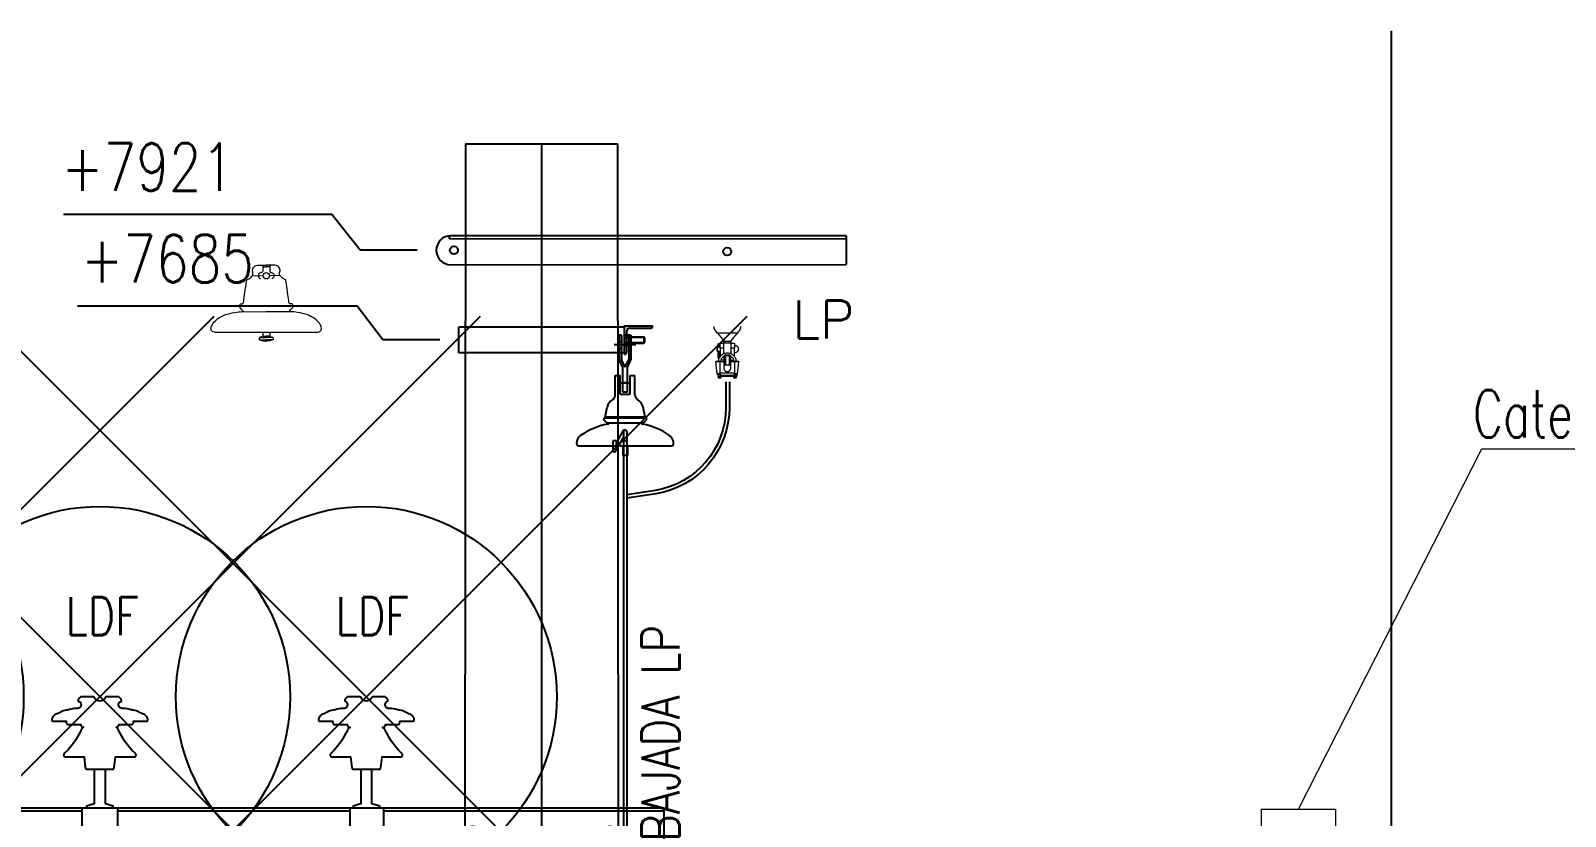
# Model space of a CAD drawing. Header units: millimetres. Extents: x -37020 to 35906, y -101 to 52234.
# Drawn here: x -127.52 to -123.489, y 426.434 to 428.498 of the extents above; entities that cross this region are included whole.
import ezdxf

# ---------------------------------------------------------------- set-up
doc = ezdxf.new("R2010")
doc.units = ezdxf.units.MM
doc.header["$PDMODE"] = 35
doc.header["$PDSIZE"] = 1
for name, pattern in [('ACAD_ISO04W100', [30, 24, -3, 0, -3]), ('CENTER', [50.8, 31.75, -6.35, 6.35, -6.35]), ('DASHDOTX2', [2, 1, -0.5, 0, -0.5]), ('DASHED', [0.3, 0.17, -0.13]), ('HIDDEN', [9.525, 6.35, -3.175])]:
    doc.linetypes.add(name, pattern=pattern)
for name, color, linetype, lineweight in [('00-SIMB', 1, 'Continuous', 0), ('01 Cotas', 2, 'Continuous', 15), ('07 Piezas Nuevas', 1, 'Continuous', 20)]:
    doc.layers.add(name, color=color, linetype=linetype, lineweight=lineweight)
for name, color, linetype in [('CI-Encofrados', 2, 'Continuous'), ('CI-Proyecciones', 1, 'HIDDEN'), ('DIBUJO', 5, 'Continuous'), ('EJES-COL', 1, 'DASHDOTX2'), ('GE-Cotas', 1, 'Continuous'), ('M0_EQUIPOS', 2, 'Continuous'), ('Textos', 1, 'Continuous')]:
    doc.layers.add(name, color=color, linetype=linetype)
doc.styles.add('ROMAN_SIMPLEX', font='ROMANS')
doc.styles.add('Romans', font='romans.shx', dxfattribs={"width": 0.8})
doc.dimstyles.new('COTAS GENERAL', dxfattribs={"dimscale": 0.1, "dimtxt": 2.5, "dimasz": 2.5, "dimexe": 1, "dimexo": 1, "dimgap": 1.25, "dimtad": 1, "dimzin": 1, "dimdsep": 46, "dimtxsty": 'Romans', "dimcen": 1, "dimclrd": 2, "dimclre": 1, "dimclrt": 3, "dimaunit": 1, "dimadec": 3, "dimazin": 0, "dimtfac": 1, "dimtix": 1, "dimtmove": 0, "dimatfit": 0, "dimfxl": 1, "dimtolj": 1, "dimarcsym": 0})

# ---------------------------------------------------------------- blocks, each defined once
blk = doc.blocks.new('galibo TA')
at = {"layer": 'EJES-COL', "color": 1, "linetype": 'HIDDEN'}
blk.add_line((0, 8.4976), (0, -2), dxfattribs=at)
blk = doc.blocks.new('FF')
at = {"layer": '00-SIMB', "ltscale": 2}
for p, q in [((-1157.7, 837.2), (-1157.7, 837.2)), ((-1157.7, 837.2), (-1157.7, 837.2)), ((-1127.5, 837.2), (-1127.5, 837.2)), ((-1127.5, 837.2), (-1127.5, 837.2))]:
    blk.add_line(p, q, dxfattribs=at)
for points in [[(-1150.7, 869.1), (-1150.7, 854.8), (-1151.3, 853.8), (-1152, 853), (-1152.7, 852.3), (-1153.8, 851.9), (-1155.2, 851.4), (-1156.8, 851), (-1157.9, 850.4), (-1159.3, 849), (-1160.2, 847.4), (-1160.7, 845.2), (-1160.7, 843.6), (-1160.4, 841.9), (-1159.3, 840.2), (-1158.1, 839.1), (-1155.5, 837.2)], [(-1150.1, 869.1), (-1150.1, 864.8), (-1142.6, 864.8)], [(-1135.1, 869.1), (-1135.1, 864.8), (-1142.6, 864.8)], [(-1134.6, 869.1), (-1134.6, 854.8), (-1133.9, 853.8), (-1133.3, 853), (-1132.5, 852.3), (-1131.5, 851.9), (-1130.1, 851.4), (-1128.4, 851), (-1127.4, 850.4), (-1126, 849), (-1125, 847.4), (-1124.6, 845.2), (-1124.6, 843.6), (-1124.9, 841.9), (-1125.9, 840.2), (-1127.2, 839.1), (-1129.7, 837.2)], [(-1174.5, 844.8), (-1149.9, 844.7)], [(-1110.7, 844.8), (-1135.4, 844.7)], [(-1195.1, 762), (-1142.6, 762)], [(-1090.1, 762), (-1142.6, 762)], [(-1150.6, 705.6), (-1142.6, 705.6)], [(-1134.6, 705.6), (-1142.6, 705.6)], [(-1158.1, 697.1), (-1142.6, 697.1)], [(-1158, 702.3), (-1142.6, 702.3)], [(-1127.3, 702.3), (-1142.6, 702.3)], [(-1127.1, 697.1), (-1142.6, 697.1)]]:
    blk.add_lwpolyline(points, dxfattribs=at)
blk.add_circle((-1142.6, 844.5), 7.25, dxfattribs=at)
at = {"layer": '01 Cotas', "ltscale": 2}
for points in [[(-1261.4, 714.8), (-1264.7, 715.7), (-1265.8, 716.3), (-1268.2, 718.8), (-1268.8, 719.8), (-1269.2, 721.4), (-1269.6, 723.6), (-1269.2, 726.2), (-1268.7, 727.8), (-1267.7, 730.3), (-1266.2, 732.8), (-1264.6, 735.3), (-1262.8, 737.7), (-1260.3, 740.1), (-1257.1, 743.2), (-1253.5, 746), (-1250, 748.5), (-1246.9, 750.4), (-1242.7, 752.6), (-1238, 754.6), (-1232.2, 756.5), (-1225.9, 758), (-1220.8, 759.1), (-1214.6, 760.1), (-1206.4, 761.3), (-1201.5, 761.7), (-1195.1, 762), (-1198.6, 765.9), (-1201.2, 769), (-1203.5, 771.8), (-1204.3, 773.2), (-1204.6, 774), (-1204.7, 775.1), (-1204.3, 776.5), (-1203.6, 777.7), (-1202.6, 779.1), (-1202, 779.7), (-1201.2, 780.1), (-1197.1, 780.3), (-1196, 780.8), (-1195.3, 781.7), (-1194.8, 783.1), (-1194.1, 788), (-1192.4, 801.1), (-1188.8, 825.4), (-1187.9, 832.6), (-1187.6, 834.1), (-1186.7, 835.1), (-1185.5, 836.2), (-1184.5, 836.8), (-1183, 837.4), (-1182, 837.8), (-1180.7, 838.5), (-1179.3, 839.6), (-1177.6, 841.2), (-1175.6, 843.3), (-1174.3, 845.1), (-1173.8, 846.2), (-1173.4, 847.5), (-1173.4, 852.5), (-1173.8, 853.5), (-1174.3, 855.6), (-1174.3, 857.4), (-1173.8, 859.8), (-1172.9, 862.3), (-1171.6, 864), (-1169.9, 865.9), (-1168, 867.3), (-1165.9, 868.4), (-1162.9, 869.1), (-1142.2, 869.1)], [(-1023.9, 714.8), (-1020.6, 715.7), (-1019.5, 716.3), (-1017, 718.8), (-1016.4, 719.8), (-1016, 721.4), (-1015.6, 723.6), (-1016.1, 726.2), (-1016.6, 727.8), (-1017.5, 730.3), (-1019.1, 732.8), (-1020.6, 735.3), (-1022.5, 737.7), (-1025, 740.1), (-1028.2, 743.2), (-1031.8, 746), (-1035.3, 748.5), (-1038.3, 750.4), (-1042.6, 752.6), (-1047.2, 754.6), (-1053, 756.5), (-1059.4, 758), (-1064.5, 759.1), (-1070.6, 760.1), (-1078.8, 761.3), (-1083.8, 761.7), (-1090.1, 762), (-1086.7, 765.9), (-1084.1, 769), (-1081.8, 771.8), (-1081, 773.2), (-1080.6, 774), (-1080.5, 775.1), (-1081, 776.5), (-1081.7, 777.7), (-1082.6, 779.1), (-1083.3, 779.7), (-1084.1, 780.1), (-1088.2, 780.3), (-1089.3, 780.8), (-1090, 781.7), (-1090.5, 783.1), (-1091.1, 788), (-1092.8, 801.1), (-1096.4, 825.4), (-1097.4, 832.6), (-1097.7, 834.1), (-1098.6, 835.1), (-1099.8, 836.2), (-1100.8, 836.8), (-1102.3, 837.4), (-1103.2, 837.8), (-1104.5, 838.5), (-1106, 839.6), (-1107.7, 841.2), (-1109.6, 843.3), (-1111, 845.1), (-1111.5, 846.2), (-1111.9, 847.5), (-1111.9, 852.5), (-1111.4, 853.5), (-1111, 855.6), (-1111, 857.4), (-1111.4, 859.8), (-1112.4, 862.3), (-1113.6, 864), (-1115.3, 865.9), (-1117.2, 867.3), (-1119.3, 868.4), (-1122.4, 869.1), (-1143.1, 869.1)], [(-1261.4, 714.8), (-1150.6, 714.8)], [(-1150.6, 714.8), (-1150.6, 714.8), (-1150.6, 714.8), (-1150.6, 705.6), (-1158, 702.3), (-1158.9, 701.2), (-1158.9, 698.2), (-1158.1, 697.1), (-1158.1, 697.1)], [(-1150.6, 714.8), (-1023.9, 714.8)], [(-1134.6, 714.8), (-1134.6, 714.8), (-1134.6, 714.8), (-1134.6, 705.6), (-1127.3, 702.3), (-1126.4, 701.2), (-1126.4, 698.2), (-1127.1, 697.1), (-1127.1, 697.1)], [(-1158.1, 697.1), (-1150.1, 695), (-1144.1, 694.1), (-1142.6, 694)], [(-1127.1, 697.1), (-1135.2, 695), (-1141.2, 694.1), (-1142.6, 694)]]:
    blk.add_lwpolyline(points, dxfattribs=at)
blk = doc.blocks.new('A$C55460976')
at = {"layer": '07 Piezas Nuevas', "color": 1, "linetype": 'DASHED', "lineweight": 15}
for p, q in [((0.0046, 0.1237), (0.0093, 0.1181)), ((0.0607, 0.1181), (0.0653, 0.1237)), ((0.0093, 0.1181), (0.027, 0.0969)), ((0.0093, 0.1181), (0.0607, 0.1181)), ((0.016, 0.0925), (0.016, 0.079)), ((0.026, 0.0925), (0.016, 0.0925)), ((0.026, 0.0925), (0.016, 0.0925)), ((0.026, 0.0981), (0.026, 0.0647)), ((0.027, 0.0932), (0.027, 0.0969)), ((0.043, 0.0969), (0.027, 0.0969)), ((0.043, 0.0932), (0.027, 0.0932)), ((0.0607, 0.1181), (0.043, 0.0969)), ((0.043, 0.0932), (0.043, 0.0969)), ((0.044, 0.0647), (0.044, 0.0981)), ((0.054, 0.0925), (0.044, 0.0925)), ((0.054, 0.0925), (0.044, 0.0925)), ((0.054, 0.079), (0.054, 0.0925)), ((0.0565, 0.0828), (0.054, 0.0828)), ((0.0565, 0.0828), (0.054, 0.0828)), ((0.0566, 0.0896), (0.0566, 0.0871)), ((0.0566, 0.0896), (0.0566, 0.0871)), ((0.0566, 0.0871), (0.0566, 0.0871)), ((0.0566, 0.0871), (0.0566, 0.0844)), ((0.0566, 0.0844), (0.0566, 0.0828)), ((0.0566, 0.0844), (0.0566, 0.0844)), ((0.0566, 0.0844), (0.0594, 0.0844)), ((0.0566, 0.0844), (0.0566, 0.0828)), ((0.0566, 0.0844), (0.0566, 0.0828)), ((0.0594, 0.0896), (0.0594, 0.0871)), ((0.0594, 0.0871), (0.0594, 0.0896)), ((0.0594, 0.0871), (0.0594, 0.0871)), ((0.0594, 0.0871), (0.0594, 0.0844)), ((0.0594, 0.0844), (0.0594, 0.0828)), ((0.0594, 0.0844), (0.0594, 0.0844)), ((0.0594, 0.0828), (0.0594, 0.0844)), ((0.0594, 0.0828), (0.0594, 0.0844)), ((0.0608, 0.0828), (0.0595, 0.0828)), ((0.0608, 0.0828), (0.0595, 0.0828)), ((0.0608, 0.082), (0.0608, 0.0828)), ((0.0618, 0.0818), (0.0608, 0.0828)), ((0.0618, 0.0818), (0.0608, 0.0828)), ((0.0608, 0.082), (0.0618, 0.0811)), ((0.0608, 0.0702), (0.0608, 0.082)), ((0.0618, 0.0818), (0.0618, 0.0811)), ((0.0618, 0.0712), (0.0618, 0.0811)), ((0.005, 0.0435), (0.016, 0.0435)), ((0.005, 0.0435), (0.0051, 0.0429)), ((0.0085, 0.0115), (0.0051, 0.0429)), ((0.0051, 0.0429), (0.016, 0.0429)), ((0.016, 0.0565), (0.016, 0.079)), ((0.016, 0.079), (0.026, 0.079)), ((0.026, 0.0435), (0.016, 0.0435)), ((0.016, 0.0435), (0.016, 0.0135)), ((0.026, 0.0477), (0.0185, 0.0477)), ((0.026, 0.0477), (0.026, 0.0579)), ((0.026, 0.053), (0.028, 0.053)), ((0.026, 0.0435), (0.026, 0.0477)), ((0.026, 0.0265), (0.026, 0.0435)), ((0.028, 0.0595), (0.028, 0.0362)), ((0.03, 0.0595), (0.028, 0.0595)), ((0.04, 0.0615), (0.03, 0.0615)), ((0.03, 0.0615), (0.03, 0.0595)), ((0.03, 0.0595), (0.03, 0.0342)), ((0.04, 0.0595), (0.03, 0.0595)), ((0.04, 0.0615), (0.04, 0.0595)), ((0.04, 0.0595), (0.04, 0.0342)), ((0.042, 0.0595), (0.04, 0.0595)), ((0.042, 0.0595), (0.042, 0.0362)), ((0.042, 0.053), (0.044, 0.053)), ((0.044, 0.079), (0.054, 0.079)), ((0.044, 0.0579), (0.044, 0.0477)), ((0.044, 0.0477), (0.0515, 0.0477)), ((0.044, 0.0477), (0.044, 0.0435)), ((0.054, 0.0435), (0.044, 0.0435)), ((0.044, 0.0435), (0.044, 0.0265)), ((0.054, 0.079), (0.054, 0.0565)), ((0.054, 0.0702), (0.0565, 0.0702)), ((0.054, 0.0702), (0.0565, 0.0702)), ((0.054, 0.0435), (0.065, 0.0435)), ((0.054, 0.0135), (0.054, 0.0435)), ((0.054, 0.0429), (0.0649, 0.0429)), ((0.0566, 0.0702), (0.0566, 0.0531)), ((0.0566, 0.0702), (0.0566, 0.0532)), ((0.0566, 0.0702), (0.0566, 0.0532)), ((0.0568, 0.0524), (0.0592, 0.0524)), ((0.0594, 0.0702), (0.0594, 0.0531)), ((0.0594, 0.0532), (0.0594, 0.0702)), ((0.0594, 0.0532), (0.0594, 0.0702)), ((0.0595, 0.0702), (0.0608, 0.0702)), ((0.0595, 0.0702), (0.0608, 0.0702)), ((0.0608, 0.0702), (0.0618, 0.0712)), ((0.0608, 0.0702), (0.0618, 0.0712)), ((0.0615, 0.0115), (0.0649, 0.0429)), ((0.0649, 0.0429), (0.065, 0.0435)), ((0.0085, 0.0115), (0.016, 0.0115)), ((0.0091, 0.0115), (0.0091, 0.0102)), ((0.0091, 0.0115), (0.0091, 0.0102)), ((0.016, 0.0102), (0.0091, 0.0102)), ((0.0097, 0.0097), (0.0097, 0.0054)), ((0.0119, 0.0097), (0.0097, 0.0097)), ((0.0097, 0.0054), (0.0119, 0.005)), ((0.0097, 0.0054), (0.0119, 0.005)), ((0.01, 0.0102), (0.01, 0.0097)), ((0.01, 0.0102), (0.01, 0.0097)), ((0.0119, 0.005), (0.01, 0.005)), ((0.0142, 0.0097), (0.0119, 0.0097)), ((0.016, 0.005), (0.0119, 0.005)), ((0.012, 0.005), (0.012, 0.001)), ((0.012, 0.005), (0.012, 0.001)), ((0.012, 0.001), (0.015, 0.001)), ((0.012, 0.001), (0.013, 0)), ((0.012, 0.001), (0.013, 0)), ((0.013, 0), (0.017, 0)), ((0.0142, 0.0097), (0.016, 0.0097)), ((0.0142, 0.0097), (0.0142, 0.0054)), ((0.016, 0.0051), (0.0142, 0.0054)), ((0.016, 0.0051), (0.0142, 0.0054)), ((0.015, 0.001), (0.018, 0.001)), ((0.016, 0.0078), (0.016, 0.0135)), ((0.016, 0.0135), (0.054, 0.0135)), ((0.054, 0.0078), (0.016, 0.0078)), ((0.016, 0.0078), (0.016, 0.0048)), ((0.016, 0.0048), (0.054, 0.0048)), ((0.016, 0.0048), (0.054, 0.0048)), ((0.017, 0), (0.018, 0.001)), ((0.017, 0), (0.018, 0.001)), ((0.018, 0.001), (0.018, 0.0048)), ((0.018, 0.001), (0.018, 0.0048)), ((0.03, 0.0342), (0.0304, 0.0342)), ((0.0396, 0.0342), (0.04, 0.0342)), ((0.052, 0.0048), (0.052, 0.001)), ((0.052, 0.0048), (0.052, 0.001)), ((0.052, 0.001), (0.058, 0.001)), ((0.052, 0.001), (0.053, 0)), ((0.052, 0.001), (0.053, 0)), ((0.053, 0), (0.057, 0)), ((0.054, 0.0135), (0.054, 0.0078)), ((0.054, 0.0115), (0.0615, 0.0115)), ((0.0609, 0.0102), (0.054, 0.0102)), ((0.0542, 0.0097), (0.054, 0.0097)), ((0.054, 0.0078), (0.054, 0.0048)), ((0.054, 0.0054), (0.0542, 0.0054)), ((0.054, 0.0054), (0.0542, 0.0054)), ((0.0569, 0.005), (0.054, 0.005)), ((0.0542, 0.0097), (0.0569, 0.0097)), ((0.0542, 0.0097), (0.0542, 0.0054)), ((0.0569, 0.0097), (0.0596, 0.0097)), ((0.0599, 0.005), (0.0569, 0.005)), ((0.057, 0), (0.058, 0.001)), ((0.057, 0), (0.058, 0.001)), ((0.058, 0.001), (0.058, 0.005)), ((0.058, 0.001), (0.058, 0.005)), ((0.0599, 0.0097), (0.0596, 0.0097)), ((0.0596, 0.0097), (0.0596, 0.0054)), ((0.0596, 0.0054), (0.0599, 0.005)), ((0.0596, 0.0054), (0.0599, 0.005)), ((0.0603, 0.0097), (0.0599, 0.0097)), ((0.06, 0.0097), (0.06, 0.0102)), ((0.06, 0.0097), (0.06, 0.0102)), ((0.0603, 0.0097), (0.0603, 0.0054)), ((0.0609, 0.0102), (0.0609, 0.0115)), ((0.0609, 0.0102), (0.0609, 0.0115))]:
    blk.add_line(p, q, dxfattribs=at)
for centre, radius, start, end in [((0.02, 0.1365), 0.02, 181.9846, 219.8367), ((0.05, 0.1365), 0.02, 320.1633, 358.0154), ((0.058, 0.0894), 0.00145, 10.9624, 169.0376), ((0.0568, 0.0896), 0.00023, 169.0376, 180), ((0.058, 0.088), 0.00169, 212.5085, 327.4915), ((0.0592, 0.0896), 0.00023, 0, 10.9624), ((0.035, 0.0435), 0.023, 0, 180), ((0.035, 0.0435), 0.017, 114.3157, 180), ((0.03, 0.0595), 0.002, 90, 180), ((0.04, 0.0595), 0.002, 0, 90), ((0.035, 0.0435), 0.017, 0, 65.6843), ((0.03, 0.0362), 0.002, 180, 270), ((0.035, 0.0265), 0.009, 59.2585, 120.7415), ((0.04, 0.0362), 0.002, 270, 0)]:
    blk.add_arc(centre, radius, start, end, dxfattribs=at)
for centre, major_axis, ratio, start_param, end_param in [((0.058, 0.0534), (0, 0.00173), 0.836842, 1.762125, 2.208164), ((0.058, 0.0509), (0, 0.0025), 0.57912, -0.933429, 0.933429), ((0.058, 0.0534), (0, 0.00173), 0.836842, 4.075021, 4.52106)]:
    blk.add_ellipse(centre, major_axis=major_axis, ratio=ratio, start_param=start_param, end_param=end_param, dxfattribs=at)
for points, knots in [([(0.016, 0.0865), (0.0154, 0.0864), (0.0145, 0.0864), (0.0133, 0.0861), (0.0121, 0.0857), (0.0109, 0.0851), (0.0096, 0.0842), (0.0084, 0.0831), (0.0074, 0.0817), (0.0067, 0.0802), (0.0062, 0.0785), (0.006, 0.0767), (0.0061, 0.075), (0.0065, 0.0732), (0.0073, 0.0716), (0.0083, 0.0701), (0.0095, 0.0689), (0.0108, 0.0679), (0.0122, 0.0672), (0.0134, 0.0668), (0.0146, 0.0666), (0.0155, 0.0665), (0.016, 0.0665)], [0, 0, 0, 0, 0.057898, 0.082624, 0.124473, 0.169695, 0.219147, 0.271279, 0.325145, 0.380112, 0.4358, 0.492008, 0.548648, 0.605719, 0.663322, 0.721732, 0.77524, 0.82841, 0.880183, 0.917533, 0.952289, 1, 1, 1, 1]), ([(0.016, 0.0865), (0.0154, 0.0864), (0.0145, 0.0864), (0.0133, 0.0861), (0.0121, 0.0857), (0.0109, 0.0851), (0.0096, 0.0842), (0.0084, 0.0831), (0.0074, 0.0817), (0.0067, 0.0802), (0.0062, 0.0785), (0.006, 0.0767), (0.0061, 0.075), (0.0065, 0.0732), (0.0073, 0.0716), (0.0083, 0.0701), (0.0095, 0.0689), (0.0108, 0.0679), (0.0122, 0.0672), (0.0134, 0.0668), (0.0146, 0.0666), (0.0155, 0.0665), (0.016, 0.0665)], [0, 0, 0, 0, 0.057898, 0.082624, 0.124473, 0.169695, 0.219147, 0.271279, 0.325145, 0.380112, 0.4358, 0.492008, 0.548648, 0.605719, 0.663322, 0.721732, 0.77524, 0.82841, 0.880183, 0.917533, 0.952289, 1, 1, 1, 1]), ([(0.058, 0.0826), (0.0581, 0.0826), (0.0583, 0.0826), (0.0587, 0.0826), (0.0591, 0.0827), (0.0594, 0.0828), (0.0595, 0.0828), (0.0595, 0.0828), (0.0595, 0.0828), (0.0594, 0.0828), (0.0591, 0.0827), (0.0587, 0.0826), (0.0583, 0.0826), (0.0579, 0.0826), (0.0575, 0.0826), (0.057, 0.0827), (0.0567, 0.0827), (0.0565, 0.0828), (0.0565, 0.0828), (0.0565, 0.0828)], [0, 0, 0, 0, 0.02815, 0.100251, 0.172083, 0.242179, 0.311682, 0.333444, 0.355205, 0.424708, 0.494804, 0.566636, 0.638737, 0.666887, 0.737068, 0.807185, 0.878566, 0.950839, 1, 1, 1, 1]), ([(0.058, 0.0826), (0.0578, 0.0826), (0.0575, 0.0826), (0.057, 0.0827), (0.0567, 0.0827), (0.0565, 0.0828), (0.0565, 0.0828), (0.0565, 0.0828)], [0, 0, 0, 0, 0.210681, 0.421174, 0.635457, 0.852419, 1, 1, 1, 1]), ([(0.058, 0.0704), (0.0579, 0.0704), (0.0577, 0.0704), (0.0573, 0.0704), (0.0569, 0.0703), (0.0566, 0.0702), (0.0565, 0.0702), (0.0565, 0.0702), (0.0565, 0.0702), (0.0566, 0.0702), (0.0569, 0.0703), (0.0573, 0.0704), (0.0577, 0.0704), (0.0581, 0.0704), (0.0585, 0.0704), (0.0589, 0.0703), (0.0593, 0.0703), (0.0595, 0.0702), (0.0595, 0.0702), (0.0595, 0.0702)], [0, 0, 0, 0, 0.028167, 0.100268, 0.172085, 0.242183, 0.311685, 0.333446, 0.355208, 0.42471, 0.494807, 0.566625, 0.638726, 0.666893, 0.737057, 0.807175, 0.878566, 0.950839, 1, 1, 1, 1]), ([(0.058, 0.0704), (0.0582, 0.0704), (0.0585, 0.0704), (0.0589, 0.0703), (0.0593, 0.0703), (0.0595, 0.0702), (0.0595, 0.0702), (0.0595, 0.0702)], [0, 0, 0, 0, 0.210635, 0.421131, 0.63545, 0.852416, 1, 1, 1, 1]), ([(0.01, 0.005), (0.01, 0.005), (0.0099, 0.005), (0.0098, 0.0052), (0.0097, 0.0054)], [0, 0, 0, 0, 0.070201, 1, 1, 1, 1]), ([(0.01, 0.005), (0.01, 0.005), (0.0099, 0.005), (0.0098, 0.0052), (0.0097, 0.0054)], [0, 0, 0, 0, 0.070201, 1, 1, 1, 1]), ([(0.0119, 0.005), (0.012, 0.005), (0.0128, 0.005), (0.0135, 0.0052), (0.0142, 0.0054)], [0, 0, 0, 0, 0.070233, 1, 1, 1, 1]), ([(0.0119, 0.005), (0.012, 0.005), (0.0128, 0.005), (0.0135, 0.0052), (0.0142, 0.0054)], [0, 0, 0, 0, 0.070233, 1, 1, 1, 1]), ([(0.044, 0.0265), (0.0439, 0.0255), (0.0437, 0.0235), (0.0422, 0.0208), (0.0399, 0.0187), (0.0371, 0.0176), (0.034, 0.0174), (0.0311, 0.0182), (0.0286, 0.0199), (0.0269, 0.0223), (0.0261, 0.0246), (0.026, 0.026), (0.026, 0.0265)], [0, 0, 0, 0, 0.110955, 0.22223, 0.326663, 0.428949, 0.531929, 0.635436, 0.738728, 0.841197, 0.943948, 1, 1, 1, 1]), ([(0.044, 0.0265), (0.0439, 0.0255), (0.0437, 0.0235), (0.0422, 0.0208), (0.0399, 0.0187), (0.0371, 0.0176), (0.034, 0.0174), (0.0311, 0.0182), (0.0286, 0.0199), (0.0269, 0.0223), (0.0261, 0.0246), (0.026, 0.026), (0.026, 0.0265)], [0, 0, 0, 0, 0.110955, 0.22223, 0.326663, 0.428949, 0.531929, 0.635436, 0.738728, 0.841197, 0.943948, 1, 1, 1, 1]), ([(0.0569, 0.005), (0.0567, 0.005), (0.0558, 0.005), (0.0549, 0.0053), (0.0542, 0.0054)], [0, 0, 0, 0, 0.268614, 1, 1, 1, 1]), ([(0.0569, 0.005), (0.0567, 0.005), (0.0558, 0.005), (0.0549, 0.0053), (0.0542, 0.0054)], [0, 0, 0, 0, 0.268614, 1, 1, 1, 1]), ([(0.0596, 0.0054), (0.0593, 0.0054), (0.0585, 0.0051), (0.0576, 0.0051), (0.0569, 0.005)], [0, 0, 0, 0, 0.257568, 1, 1, 1, 1]), ([(0.0596, 0.0054), (0.0593, 0.0054), (0.0585, 0.0051), (0.0576, 0.0051), (0.0569, 0.005)], [0, 0, 0, 0, 0.257568, 1, 1, 1, 1]), ([(0.0599, 0.005), (0.06, 0.005), (0.0601, 0.005), (0.0602, 0.0052), (0.0603, 0.0054)], [0, 0, 0, 0, 0.070201, 1, 1, 1, 1]), ([(0.0599, 0.005), (0.06, 0.005), (0.0601, 0.005), (0.0602, 0.0052), (0.0603, 0.0054)], [0, 0, 0, 0, 0.070201, 1, 1, 1, 1])]:
    blk.add_open_spline(points, degree=3, knots=knots, dxfattribs=at)
blk = doc.blocks.new('bajada LP parte superior')
blk.add_hatch(color=256).paths.add_polyline_path([(427, 3.5), (427, -71.5), (428.4, -71.5, 0.414214), (433.4, -66.5), (433.4, -12.8, -0.414214), (443.4, -2.8), (497, -2.8, 0.414214), (502, 2.2), (502, 3.5)])
for p, q in [((427, 0), (-7, 0)), ((-7, -68), (-7, 0)), ((0, 0), (0, -2)), ((427, 3.5), (427, -71.5)), ((427, 3.5), (502, 3.5)), ((502, 3.5), (502, 2.2)), ((443.4, -2.8), (497, -2.8)), ((427, -68), (-7, -68))]:
    blk.add_line(p, q)
at = {"color": 6}
for p, q in [((414.1, -21.5), (414.1, -86.5)), ((420.1, -21.5), (414.1, -21.5)), ((420.1, -21.5), (420.1, -85.1)), ((428.5, -20.1), (438.5, -20.1)), ((428.5, -27.1), (438.5, -27.1)), ((433.4, -12.8), (433.4, -66.5)), ((439.1, -21.5), (439.1, -85.1)), ((445.1, -21.5), (439.1, -21.5)), ((445.1, -21.5), (445.1, -86.5)), ((445.1, -26), (478.8, -26)), ((445.1, -27), (478.8, -27)), ((478.8, -26), (478.8, -42)), ((427, -71.5), (428.4, -71.5)), ((428.5, -40.9), (438.5, -40.9)), ((428.5, -47.9), (438.5, -47.9)), ((445.1, -41), (478.8, -41)), ((445.1, -42), (478.8, -42)), ((423.6, -106.5), (414.1, -86.5)), ((429.6, -105.1), (420.1, -85.1)), ((423.6, -171.5), (423.6, -106.5)), ((429.6, -105.1), (439.1, -85.1)), ((435.6, -106.5), (445.1, -86.5)), ((435.6, -171.5), (435.6, -106.5)), ((403.9, -178.2), (403.9, -127.5)), ((403.9, -127.5), (416.6, -127.5)), ((416.6, -176.5), (416.6, -127.5)), ((416.6, -146.5), (442.7, -146.5)), ((435.6, -146.5), (423.6, -146.5)), ((442.7, -176.5), (442.7, -127.5)), ((442.7, -127.5), (455.4, -127.5)), ((455.4, -178.2), (455.4, -127.5)), ((416.6, -176.5), (442.7, -176.5)), ((435.6, -171.5), (423.6, -171.5)), ((374.6, -239.7), (373.6, -240.8)), ((377.1, -237.2), (374.6, -239.7)), ((484.6, -239.7), (374.6, -239.7)), ((377.1, -237.2), (382.6, -210.8)), ((482.1, -237.2), (377.1, -237.2)), ((482.1, -237.2), (476.7, -210.8)), ((482.1, -237.2), (484.6, -239.7)), ((484.6, -239.7), (485.7, -240.8)), ((382.1, -252.2), (373.6, -243.7)), ((477.1, -252.2), (382.1, -252.2)), ((477.1, -252.2), (485.7, -243.7)), ((307.6, -311.7), (550.9, -311.7)), ((423.3, -311.7), (423.3, -337.7)), ((428.6, -299.2), (430.7, -299.2)), ((429.6, -300.3), (429.6, -298.2)), ((436, -311.7), (436, -337.7)), ((436, -337.7), (423.3, -337.7))]:
    blk.add_line(p, q, dxfattribs=at)
at = {"color": 6, "linetype": 'HIDDEN'}
for p, q in [((414.1, -37.8), (420.1, -37.8)), ((445.1, -37.8), (439.1, -37.8)), ((414.1, -55.2), (420.1, -55.2)), ((445.1, -55.2), (439.1, -55.2))]:
    blk.add_line(p, q, dxfattribs=at)
at = {"color": 6, "linetype": 'CENTER'}
blk.add_line((458.1, -46.5), (401.2, -46.5), dxfattribs=at)
for centre, radius, start, end in [((497, 2.2), 5, 270, 0), ((443.4, -12.8), 10, 90, 180)]:
    blk.add_arc(centre, radius, start, end)
at = {"color": 6}
for centre, radius, start, end in [((435.2, -23.6), 4.75, 26.3418, 46.8264), ((435.2, -23.6), 4.75, 313.1736, 324.9704), ((423.3, -34), 16.7, 18.4445, 24.4327), ((423.3, -34), 16.7, 335.5673, 341.5555), ((469.6, -34), 12.2, 318.8879, 41.1121), ((428.4, -66.5), 5, 270, 0), ((435.2, -44.4), 4.75, 35.0296, 46.8264), ((435.2, -44.4), 4.75, 313.1736, 324.9704)]:
    blk.add_arc(centre, radius, start, end, dxfattribs=at)
for centre, major_axis, start_param, end_param in [((412, -216.8), (21.2, 21.2), 1.324649, 2.152302), ((388.9, -178.2), (-10.6, 10.6), 2.895445, 3.926995), ((470.4, -178.2), (10.6, 10.6), 2.356199, 3.387749), ((447.3, -216.8), (-21.2, 21.2), 4.130892, 4.958545), ((375, -242.2), (1.41, 1.41), 1.570801, 3.141597), ((484.3, -242.2), (-1.41, 1.41), 3.141597, 4.712393), ((416.6, -432.2), (127.3, 127.3), 0.971669, 1.400336), ((382, -249), (4.6, 4.6), 4.113262, 4.968949), ((477.3, -249), (-4.6, 4.6), 1.314245, 2.169932), ((442.7, -432.2), (-127.3, 127.3), -1.400327, -0.97166), ((327.2, -305.7), (17.7, 17.7), 1.399984, 2.379924), ((307.6, -306.2), (3.89, 3.89), 2.356199, 3.926995), ((532.1, -305.7), (-17.7, 17.7), 3.90327, 4.883211), ((551.6, -306.2), (-3.89, 3.89), 2.356199, 3.926995)]:
    blk.add_ellipse(centre, major_axis=major_axis, ratio=1, start_param=start_param, end_param=end_param, dxfattribs=at)
blk = doc.blocks.new('A$C5077')
at = {"layer": 'CI-Encofrados', "color": 3}
for p, q in [((0.00825, 11), (0, 0)), ((0.00825, 11), (0.40825, 11)), ((0.40825, 11), (0.4165, 0))]:
    blk.add_line(p, q, dxfattribs=at)
at = {"layer": 'CI-Encofrados', "color": 253}
blk.add_line((0.20825, 11), (0.20825, 0), dxfattribs=at)
blk = doc.blocks.new('barra de retención 2500mm')
at = {"color": 1}
for p, q in [((-23.5, 2445.6), (-3.3, 2481)), ((-23.5, 2427.5), (-4.5, 2460.8)), ((-4.5, 2476.5), (-4.5, -14.5)), ((-3.3, 2481), (0, 2481)), ((4.5, 2476.5), (4.5, -14.5)), ((-32.5, 2452), (-32.5, 2427.5)), ((-23.5, 2452), (-32.5, 2452)), ((-23.5, 2452), (-23.5, 2427.5))]:
    blk.add_line(p, q, dxfattribs=at)
at = {"color": 1, "linetype": 'ACAD_ISO04W100', "ltscale": 0.1}
for p, q in [((6.7, 2452), (-6.7, 2452)), ((6.7, 0), (-6.7, 0))]:
    blk.add_line(p, q, dxfattribs=at)
at = {"color": 1}
for centre, start, end in [((0, 2476.5), 0, 180), ((-28, 2427.5), 180, 360), ((0, -14.5), 180, 0)]:
    blk.add_arc(centre, 4.5, start, end, dxfattribs=at)
blk = doc.blocks.new('*D298')
at = {"layer": 'Defpoints', "color": 0, "transparency": 16777216}
for p in [(-126.862, 427.774), (-126.395, 427.6855), (-124.3305, 420.0004)]:
    blk.add_point(p, dxfattribs=at)
at = {"layer": 'GE-Cotas', "color": 1, "lineweight": -2, "transparency": 16777216}
for p, q in [((-126.662, 427.774), (-127.3965, 427.774)), ((-126.595, 427.6855), (-126.662, 427.774)), ((-126.445, 427.6855), (-126.595, 427.6855))]:
    blk.add_line(p, q, dxfattribs=at)
at = {"layer": 'GE-Cotas', "color": 3, "linetype": 'Continuous', "transparency": 16777216, "insert": (-127.1605, 427.899), "char_height": 0.125, "attachment_point": 5, "style": 'Romans'}
blk.add_mtext('\\A1;+7685', dxfattribs=at)
blk = doc.blocks.new('*D299')
at = {"layer": 'Defpoints', "color": 0, "transparency": 16777216}
for p in [(-126.9284, 428.0148), (-126.4544, 427.921), (-124.3305, 420.0004)]:
    blk.add_point(p, dxfattribs=at)
at = {"layer": 'GE-Cotas', "color": 1, "lineweight": -2, "transparency": 16777216}
for p, q in [((-126.7284, 428.0148), (-127.4337, 428.0148)), ((-126.6544, 427.921), (-126.7284, 428.0148)), ((-126.5044, 427.921), (-126.6544, 427.921))]:
    blk.add_line(p, q, dxfattribs=at)
at = {"layer": 'GE-Cotas', "color": 3, "linetype": 'Continuous', "transparency": 16777216, "insert": (-127.2123, 428.1398), "char_height": 0.125, "attachment_point": 5, "style": 'Romans'}
blk.add_mtext('\\A1;+7921', dxfattribs=at)
blk = doc.blocks.new('Aislador MN5')
at = {"color": 6}
blk.add_point((0, 292), dxfattribs=at)
blk.add_point((0, 292), dxfattribs=at)
at = {"layer": 'M0_EQUIPOS', "color": 6}
blk.add_lwpolyline([(-45.8, 212.5), (-42.7, 212.1), (-48.2, 206.6, 0.078707), (-50, 203.5, -0.131652), (-50.7, 200.9), (-54.5, 194.4), (-65, 176.1), (-74.6, 163.2), (-84.4, 151.4), (-94.3, 142.5, -0.310522), (-94.3, 142.5, 0.239405), (-94.3, 142.5, 0.052323), (-94.9, 140.6, 0.089399), (-94.9, 137.2, 0.362897), (-91.2, 134), (-41.5, 134), (-38.1, 106.5, 0.131652), (-37.2, 103.3, 0.267949), (-34.2, 101.6), (0, 101.6), (34.2, 101.6, 0.267949), (37.2, 103.3, 0.131652), (38.1, 106.5), (41.5, 134), (91.2, 134, 0.362897), (94.9, 137.2, 0.089399), (94.9, 140.6, 0.052323), (94.3, 142.5, 0.239405), (94.3, 142.5, -0.310522), (94.3, 142.5), (84.4, 151.4), (74.6, 163.2), (65, 176.1), (54.5, 194.4), (50.7, 200.9, -0.131652), (50, 203.5, 0.078707), (48.2, 206.6), (42.7, 212.1), (45.8, 212.5, 0.246226), (48.4, 214.3, -0.031471), (49.9, 216.8, 0.22303), (50.2, 218.8, -0.595826), (51, 219.6), (84.1, 219.5, 0.294461), (87.4, 222, 0.066633), (88.2, 224.1), (88.4, 225.4), (88.5, 228.1), (122.9, 228.2, 0.380986), (125.9, 230.9, 0.130869), (125.2, 235.5, 0.048493), (122.5, 240.3, 0.153859), (115, 246.2, -0.037481), (103.1, 251.7, 0.095886), (88.4, 256.5, -0.065958), (76.4, 259.7, 0.046225), (57.4, 261.6, -0.191883), (51.5, 265.1, -0.145021), (49.2, 271, -0.21005), (50.9, 276.8, -0.145974), (56.6, 280.3), (56.7, 282.9, 0.170517), (55.8, 285.7, -0.009921), (53.6, 288.8, 0.181665), (49.6, 291.6), (16.9, 291.9, 0.324167), (14, 289.7, -0.018659), (12.1, 286.9, -0.242337), (-0.1, 280.7, -0.239655), (-12.1, 286.9, -0.018659), (-14, 289.7, 0.324167), (-16.9, 291.9), (-49.6, 291.6, 0.181665), (-53.6, 288.8, -0.009921), (-55.8, 285.7, 0.170517), (-56.7, 282.9), (-56.6, 280.3, -0.145974), (-50.9, 276.8, -0.21005), (-49.2, 271, -0.145021), (-51.5, 265.1, -0.191883), (-57.4, 261.6, 0.046225), (-76.4, 259.7, -0.065958), (-88.4, 256.5, 0.095886), (-103.1, 251.7, -0.037481), (-115, 246.2, 0.153859), (-122.5, 240.3, 0.048493), (-125.2, 235.5, 0.130869), (-125.9, 230.9, 0.380986), (-122.9, 228.2), (-88.5, 228.1), (-88.4, 225.4), (-88.2, 224.1, 0.066633), (-87.4, 222, 0.294461), (-84.1, 219.5), (-51, 219.6, -0.595826), (-50.2, 218.8, 0.22303), (-49.9, 216.8, -0.031471), (-48.4, 214.3, 0.246226)], format="xyb", close=True, dxfattribs=at)
at = {"layer": 'M0_EQUIPOS'}
blk.add_lwpolyline([(-14.6, 101), (-14.6, 10.5), (-35, 5), (-35, 0), (0, 0), (35, 0), (35, 5), (14.6, 10.5), (14.6, 101)], dxfattribs=at)
blk = doc.blocks.new('ménsula para LDF L3 y 4')
at = {"color": 8}
for p, q in [((2.6, 0), (-2.6, 0)), ((0, -2.6), (0, 2.6))]:
    blk.add_line(p, q, dxfattribs=at)
blk.add_point((-1160, 351.3))
blk.add_point((-1160, 351.3))
at = {"layer": 'M0_EQUIPOS', "color": 3}
for p, q in [((-1905, 59.3), (-1905, -42.3)), ((-1905, 59.3), (-1905, -42.3)), ((-1905, 59.3), (321.4, 59.3)), ((-1905, 51.4), (-1905, 51.4)), ((-1815, -42.3), (-1815, 59.3)), ((-1815, 51.4), (-1207.3, 51.4)), ((-1207.3, 59.3), (-1207.3, -42.3)), ((-1112.8, -42.3), (-1112.8, 59.3)), ((-1112.8, 51.4), (-503.7, 51.4)), ((-503.7, 59.3), (-503.7, -42.3)), ((-413.7, -42.3), (-413.7, 59.3)), ((-413.7, 51.4), (321.4, 51.4)), ((321.4, 59.3), (321.4, -42.3)), ((-1905, -42.3), (321.4, -42.3)), ((-275, -42.3), (-275, -62.3)), ((-275, -62.3), (275, -62.3)), ((275, -42.3), (275, -62.3))]:
    blk.add_line(p, q, dxfattribs=at)
for centre in [(-180.1, 0), (179.9, 0)]:
    blk.add_circle(centre, 11, dxfattribs=at)
for p in [(-1860, 59.3), (-1160, 59.3), (-460, 59.3)]:
    blk.add_blockref('Aislador MN5', p)

msp = doc.modelspace()

# ---------------------------------------------------------------- linework, layer by layer
at = {"color": 1, "elevation": 20.7852}
for points in [[(-125.6936, 427.5753), (-125.6936, 427.5079, -0.367975), (-125.8788, 427.2903), (-125.9539, 427.2787)], [(-125.6845, 427.5753), (-125.6845, 427.5079, -0.368017), (-125.8774, 427.2813), (-125.9539, 427.2697)]]:
    msp.add_lwpolyline(points, format="xyb", dxfattribs=at)
at = {"color": 1, "linetype": 'Continuous', "lineweight": 15, "elevation": 32.2652}
msp.add_lwpolyline([(-124.1895, 426.4531), (-123.7081, 427.3995), (-122.0093, 427.3995)], dxfattribs=at)
at = {"color": 1, "linetype": 'Continuous', "lineweight": 15, "elevation": 20.7852}
msp.add_lwpolyline([(-124.0923, 426.4531), (-124.0923, 425.3391), (-124.2866, 425.3391), (-124.2866, 426.4531)], close=True, dxfattribs=at)
at = {"layer": 'DIBUJO', "color": 3, "ltscale": 2}
for p, q in [((-126.4193, 427.9516, 20.7852), (-126.4193, 427.959, 20.7852)), ((-126.4193, 427.9516, 20.7852), (-125.378, 427.9522, 20.7852)), ((-125.378, 427.959, 20.7852), (-126.4166, 427.9589, 20.7852)), ((-125.378, 427.959, 20.7852), (-125.378, 427.8833, 20.7852)), ((-126.4166, 427.8832, 20.7852), (-125.378, 427.8833, 20.7852))]:
    msp.add_line(p, q, dxfattribs=at)
for centre in [(-126.4078, 427.9211, 20.7852), (-125.6902, 427.9178, 20.7852)]:
    msp.add_circle(centre, 0.0105, dxfattribs=at)
for start, end in [(90.0335, 180.0335), (180.0335, 270.0335)]:
    msp.add_arc((-126.4166, 427.9211, 20.7852), 0.0379, start, end, dxfattribs=at)

# ---------------------------------------------------------------- block references
at = {"color": 2, "xscale": 0.001143430474335011, "yscale": 0.001143430474335011, "zscale": 0.001143430474335011, "rotation": 359.9856220514543}
msp.add_blockref('FF', (-125.5946, 426.8882, 20.7852), dxfattribs=at)
for name, p, xscale, yscale, zscale in [('ménsula para LDF L3 y 4', (-126.178, 426.3968, 20.7852), 0.001, 0.001, 0.001), ('bajada LP parte superior', (-126.388, 427.7195, 20.7852), 0.0009999999999763531, 0.0009999999999763531, 0.0009999999999763531), ('barra de retención 2500mm', (-125.9584, 424.9682, 20.7852), 0.0009999999999763531, 0.0009999999999763531, 0.0009999999999763531)]:
    msp.add_blockref(name, p, dxfattribs=dict(xscale=xscale, yscale=yscale, zscale=zscale))
at = {"xscale": -1}
msp.add_blockref('A$C55460976', (-125.6549, 427.585, 20.7852), dxfattribs=at)
at = {"layer": 'CI-Proyecciones', "ltscale": 100, "xscale": -1}
msp.add_blockref('galibo TA', (-123.9466, 420.0004, 20.7852), dxfattribs=at)
at = {"layer": 'M0_EQUIPOS'}
msp.add_blockref('A$C5077', (-126.3862, 417.2004, 20.7852), dxfattribs=at)

# ---------------------------------------------------------------- texts
at = {"color": 1, "linetype": 'Continuous', "lineweight": 15, "style": 'ROMAN_SIMPLEX', "width": 0.7}
msp.add_text('Catenaria de enlace vías', height=0.125, dxfattribs=at).set_placement((-123.7315, 427.4289, 32.2652))
at = {"layer": 'GE-Cotas', "color": 2, "linetype": 'Continuous', "style": 'ROMAN_SIMPLEX', "width": 0.8}
msp.add_text('BAJADA LP', height=0.1, rotation=90, dxfattribs=at).set_placement((-125.8156, 426.3675, 20.7852))
at = {"layer": 'GE-Cotas', "color": 2, "linetype": 'Continuous', "insert": (-125.5192, 427.7895, 20.7852), "char_height": 0.1, "width": 0.968821, "attachment_point": 1, "style": 'ROMAN_SIMPLEX'}
msp.add_mtext('\\A1;{\\C3;LP}', dxfattribs=at)
at = {"layer": 'Textos', "linetype": 'Continuous', "style": 'ROMAN_SIMPLEX', "width": 0.8}
for p in [(-127.4279, 426.9098, 20.7852), (-126.7185, 426.9098, 20.7852)]:
    msp.add_text('LDF', height=0.1, dxfattribs=at).set_placement(p)

# ---------------------------------------------------------------- dimensions: what is measured, and where the dimension line sits
at = {"layer": 'GE-Cotas'}
for feature_location, offset, picture, middle in [((-126.4544, 427.921, 20.7852), (-0.4739, 0.0938), '*D299', (-127.2123, 428.1398, 20.7852)), ((-126.395, 427.6855, 20.7852), (-0.467, 0.0885), '*D298', (-127.1605, 427.899, 20.7852))]:
    dim = msp.add_ordinate_dim(feature_location=feature_location, offset=offset, dtype=0, origin=(-124.3305, 420.0004, 20.7852), text='+<>', dimstyle='COTAS GENERAL', override={"dimscale": 0.05, "dimasz": 2, "dimdec": 0, "dimlfac": 1000, "dimdsep": 44}, dxfattribs=at)
    dim.commit()
    dim.dimension.update_dxf_attribs({"geometry": picture, "text_midpoint": middle})

doc.saveas('drawing.dxf')
